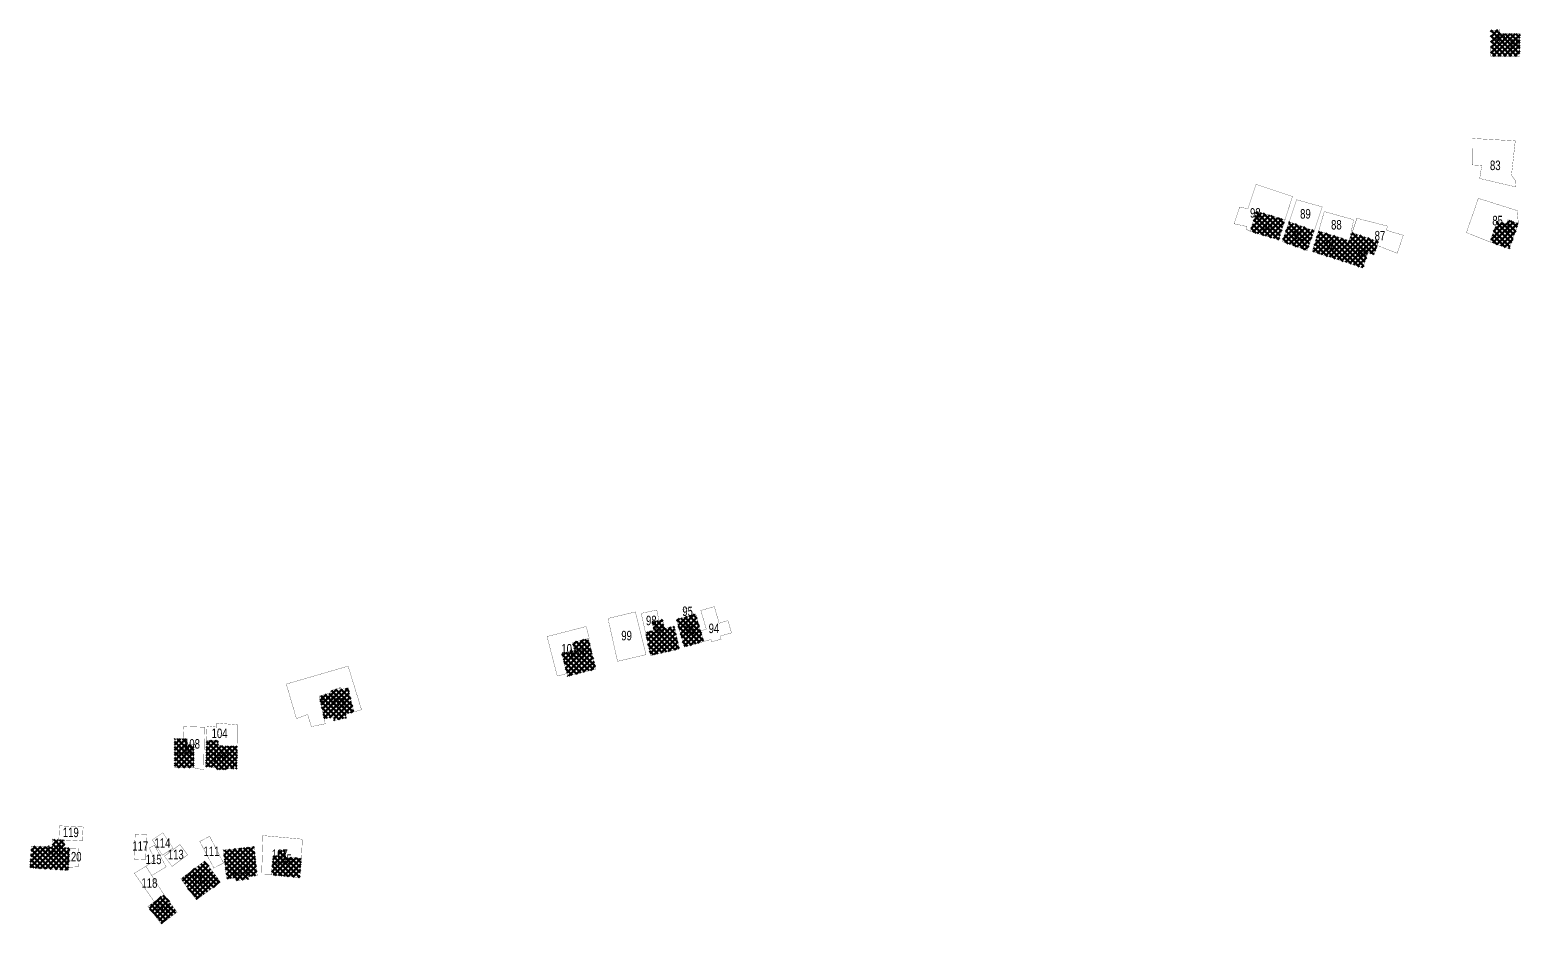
# Model space of a CAD drawing. Header units: millimetres. Extents: x 615590 to 619391, y 3400245 to 3402660.
# Drawn here: x 615590 to 616217, y 3400245 to 3400621 of the extents above; entities that cross this region are included whole.
import ezdxf

# ---------------------------------------------------------------- set-up
doc = ezdxf.new("R2010")
doc.units = ezdxf.units.MM
doc.layers.add('房屋拆迁', color=7, linetype='Continuous')
doc.styles.add('mrdsStandard', font='slromans.shx', dxfattribs={"width": 0.75, "height": 4, "bigfont": 'hztxt.shx'})

msp = doc.modelspace()

# ---------------------------------------------------------------- hatches: boundary and pattern name
at = {"layer": '房屋拆迁', "lineweight": 50}
h = msp.add_hatch(dxfattribs=at)
h.set_pattern_fill('ANSI37', color=1, scale=0.5, style=0)
h.paths.add_polyline_path([(616204.59, 3400621.25), (616204.65, 3400610.3), (616213.1, 3400610.36), (616212.99, 3400619.75), (616208.44, 3400619.68), (616208.42, 3400621.35)])
h = msp.add_hatch(dxfattribs=at)
h.set_pattern_fill('ANSI37', color=1, scale=0.5, style=0)
h.paths.add_polyline_path([(616213.1, 3400610.36), (616216.78, 3400610.29), (616216.98, 3400619.67), (616212.99, 3400619.75)])
h = msp.add_hatch(dxfattribs=at)
h.set_pattern_fill('ANSI37', color=1, scale=0.5, style=0)
h.paths.add_polyline_path([(616106, 3400545.05), (616103.46, 3400536.6), (616115.51, 3400532.97), (616118.05, 3400541.43)])
h = msp.add_hatch(dxfattribs=at)
h.set_pattern_fill('ANSI37', color=1, scale=0.5, style=0)
h.paths.add_polyline_path([(616119.87, 3400540.6), (616116.88, 3400532.3), (616127.38, 3400528.53), (616130.36, 3400536.82)])
h = msp.add_hatch(dxfattribs=at)
h.set_pattern_fill('ANSI37', color=1, scale=0.5, style=0)
h.paths.add_polyline_path([(616207.42, 3400540.87), (616204.29, 3400532.13), (616212.41, 3400529.22), (616216.24, 3400539.9), (616211.86, 3400541.47), (616211.17, 3400539.53)])
h = msp.add_hatch(dxfattribs=at)
h.set_pattern_fill('ANSI37', color=6, scale=0.5, style=0)
h.paths.add_polyline_path([(616145.17, 3400532.69), (616132.24, 3400536.73), (616129.54, 3400528.07), (616142.23, 3400524.11)])
h = msp.add_hatch(dxfattribs=at)
h.set_pattern_fill('ANSI37', color=1, scale=0.5, style=0)
h.paths.add_polyline_path([(616146.3, 3400536.01), (616142.23, 3400524.11), (616150.82, 3400521.18), (616152.99, 3400527.62), (616155.56, 3400526.76), (616157.41, 3400532.3)])
h = msp.add_hatch(dxfattribs=at)
h.set_pattern_fill('ANSI37', color=1, scale=0.5, style=0)
h.paths.add_polyline_path([(615849, 3400367.82), (615851.13, 3400358.16), (615863.25, 3400360.84), (615861.14, 3400370.35), (615857.03, 3400369.43), (615856.18, 3400373.23), (615851.8, 3400372.26), (615852.62, 3400368.57)])
h = msp.add_hatch(dxfattribs=at)
h.set_pattern_fill('ANSI37', color=1, scale=0.5, style=0)
h.paths.add_polyline_path([(615862, 3400373.24), (615870.16, 3400375.61), (615873.53, 3400363.98), (615865.37, 3400361.62)])
h = msp.add_hatch(dxfattribs=at)
h.set_pattern_fill('ANSI37', color=1, scale=0.5, style=0)
h.paths.add_polyline_path([(615813.82, 3400358.9), (615819.23, 3400360.27), (615818.38, 3400363.56), (615824.94, 3400365.25), (615828.23, 3400352.46), (615816.27, 3400349.38)])
h = msp.add_hatch(dxfattribs=at)
h.set_pattern_fill('ANSI37', color=1, scale=0.5, style=0)
h.paths.add_polyline_path([(615711.78, 3400341.01), (615716.68, 3400342.38), (615716.44, 3400343.26), (615720.53, 3400344.33), (615720.66, 3400343.71), (615723.9, 3400344.49), (615726.34, 3400334.35), (615722.83, 3400333.5), (615723.21, 3400331.9), (615718.06, 3400330.72), (615717.72, 3400332.27), (615713.83, 3400331.43)])
h = msp.add_hatch(dxfattribs=at)
h.set_pattern_fill('ANSI37', color=1, scale=0.5, style=0)
h.paths.add_polyline_path([(615658.99, 3400310.86), (615650.82, 3400310.87), (615650.85, 3400323.08), (615656.21, 3400323.06), (615656.19, 3400320.5), (615659.09, 3400320.47)])
h = msp.add_hatch(dxfattribs=at)
h.set_pattern_fill('ANSI37', color=1, scale=0.5, style=0)
h.paths.add_polyline_path([(615664.08, 3400311.29), (615664.32, 3400322.38), (615669.24, 3400322.27), (615669.18, 3400320.09), (615677.33, 3400319.9), (615677.1, 3400310.44), (615672.9, 3400310.55), (615672.89, 3400310.04), (615668.37, 3400310.23), (615668.41, 3400311.07)])
h = msp.add_hatch(dxfattribs=at)
h.set_pattern_fill('ANSI37', color=1, scale=0.5, style=0)
h.paths.add_polyline_path([(615590.71, 3400277.89), (615599.53, 3400277.34), (615599.72, 3400280.69), (615604.73, 3400280.36), (615604.5, 3400277.19), (615606.79, 3400277.04), (615606.14, 3400267.71), (615590.06, 3400268.83)])
h = msp.add_hatch(dxfattribs=at)
h.set_pattern_fill('ANSI37', color=1, scale=0.5, style=0)
h.paths.add_polyline_path([(615671.47, 3400276.17), (615672.83, 3400264.15), (615676.65, 3400264.59), (615676.79, 3400263.39), (615682.01, 3400264.03), (615681.88, 3400265.08), (615685.68, 3400265.51), (615684.29, 3400277.64)])
h = msp.add_hatch(dxfattribs=at)
h.set_pattern_fill('ANSI37', color=1, scale=0.5, style=0)
h.paths.add_polyline_path([(615653.55, 3400264.11), (615663.61, 3400271.6), (615670.2, 3400262.74), (615660.12, 3400255.26)])
h = msp.add_hatch(dxfattribs=at)
h.set_pattern_fill('ANSI37', color=1, scale=0.5, style=0)
h.paths.add_polyline_path([(615691.64, 3400265.78), (615703.56, 3400264.66), (615704.3, 3400272.71), (615697.23, 3400273.34), (615697.49, 3400275.98), (615694.75, 3400276.24), (615694.55, 3400273.7), (615692.39, 3400273.9)])
h = msp.add_hatch(dxfattribs=at)
h.set_pattern_fill('ANSI37', color=1, scale=0.5, style=0)
h.paths.add_polyline_path([(615645.37, 3400245.08), (615652, 3400250.12), (615646.45, 3400257.48), (615639.71, 3400252.5)])

# ---------------------------------------------------------------- linework, layer by layer
at = {"layer": '房屋拆迁', "color": 1, "linetype": 'Continuous', "lineweight": 50, "const_width": 0.1}
for points in [[(616204.59, 3400621.25), (616204.65, 3400610.3), (616213.1, 3400610.36), (616212.99, 3400619.75), (616208.44, 3400619.68), (616208.42, 3400621.35), (616204.59, 3400621.25)], [(616213.1, 3400610.36), (616216.78, 3400610.29), (616216.98, 3400619.67), (616212.99, 3400619.75), (616213.1, 3400610.36)], [(616196.91, 3400575.68), (616196.81, 3400564.55), (616200.87, 3400564.31), (616199.99, 3400558.83), (616215.04, 3400555.31), (616214.88, 3400558.2), (616213.36, 3400560.2), (616214.96, 3400574.68), (616196.91, 3400575.68)], [(616103.46, 3400536.6), (616101.71, 3400537.5), (616102.01, 3400538.62), (616096.63, 3400539.79), (616098.99, 3400546.79), (616102.48, 3400546.13), (616105.89, 3400556.33), (616121.24, 3400551.23), (616118.05, 3400541.43), (616106, 3400545.05), (616103.46, 3400536.6)], [(616119.87, 3400540.6), (616122.95, 3400549.89), (616133.75, 3400546.89), (616130.36, 3400536.82), (616119.87, 3400540.6)], [(616204.29, 3400532.13), (616194.41, 3400536.06), (616199.42, 3400550.47), (616215.78, 3400545.32), (616216.24, 3400539.9), (616211.86, 3400541.47), (616211.17, 3400539.53), (616207.42, 3400540.87), (616204.29, 3400532.13)], [(616106, 3400545.05), (616103.46, 3400536.6), (616115.51, 3400532.97), (616118.05, 3400541.43), (616106, 3400545.05)], [(616119.87, 3400540.6), (616116.88, 3400532.3), (616127.38, 3400528.53), (616130.36, 3400536.82), (616119.87, 3400540.6)], [(616146.3, 3400536.01), (616148.33, 3400542.09), (616161.17, 3400538.81), (616160.71, 3400537.04), (616167.87, 3400534.94), (616165.26, 3400527.39), (616158.73, 3400529.91), (616156.89, 3400530.74), (616157.41, 3400532.3), (616146.3, 3400536.01)], [(616207.42, 3400540.87), (616204.29, 3400532.13), (616212.41, 3400529.22), (616216.24, 3400539.9), (616211.86, 3400541.47), (616211.17, 3400539.53), (616207.42, 3400540.87)], [(616146.3, 3400536.01), (616142.23, 3400524.11), (616150.82, 3400521.18), (616152.99, 3400527.62), (616155.56, 3400526.76), (616157.41, 3400532.3), (616146.3, 3400536.01)], [(615849, 3400367.82), (615847.25, 3400375.85), (615853.79, 3400377.25), (615854.7, 3400372.9), (615851.8, 3400372.26), (615852.62, 3400368.57), (615849, 3400367.82)], [(615868.51, 3400375.13), (615867.82, 3400378.25), (615865, 3400377.53), (615865.92, 3400374.37), (615868.51, 3400375.13)], [(615873.53, 3400363.98), (615876.7, 3400364.87), (615876.97, 3400363.89), (615880.83, 3400364.97), (615880.46, 3400366.28), (615885.22, 3400367.63), (615883.72, 3400372.81), (615880.02, 3400371.67), (615877.99, 3400378.7), (615872.32, 3400377.03), (615874.63, 3400369.17), (615872.23, 3400368.48), (615873.53, 3400363.98)], [(615849.26, 3400358.45), (615837.27, 3400355.67), (615833.24, 3400373.69), (615844.78, 3400376.46), (615849.26, 3400358.45)], [(615849, 3400367.82), (615851.13, 3400358.16), (615863.25, 3400360.84), (615861.14, 3400370.35), (615857.03, 3400369.43), (615856.18, 3400373.23), (615851.8, 3400372.26), (615852.62, 3400368.57), (615849, 3400367.82)], [(615862, 3400373.24), (615870.16, 3400375.61), (615873.53, 3400363.98), (615865.37, 3400361.62), (615862, 3400373.24)], [(615815.98, 3400350.5), (615811.92, 3400349.45), (615807.64, 3400366.07), (615824.09, 3400370.31), (615825.37, 3400365.35), (615818.38, 3400363.56), (615819.23, 3400360.27), (615813.82, 3400358.9), (615815.98, 3400350.5)], [(615813.82, 3400358.9), (615819.23, 3400360.27), (615818.38, 3400363.56), (615824.94, 3400365.25), (615828.23, 3400352.46), (615816.27, 3400349.38), (615813.82, 3400358.9)], [(615711.78, 3400341.01), (615716.68, 3400342.38), (615716.44, 3400343.26), (615720.53, 3400344.33), (615720.66, 3400343.71), (615723.9, 3400344.49), (615726.34, 3400334.35), (615729.57, 3400335.28), (615723.92, 3400353.63), (615697.92, 3400346.08), (615702.18, 3400331.57), (615706.92, 3400333.28), (615708.47, 3400328.18), (615714.31, 3400329.38), (615713.83, 3400331.43), (615711.78, 3400341.01)], [(615711.78, 3400341.01), (615716.68, 3400342.38), (615716.44, 3400343.26), (615720.53, 3400344.33), (615720.66, 3400343.71), (615723.9, 3400344.49), (615726.34, 3400334.35), (615722.83, 3400333.5), (615723.21, 3400331.9), (615718.06, 3400330.72), (615717.72, 3400332.27), (615713.83, 3400331.43), (615711.78, 3400341.01)], [(615654.6, 3400323.07), (615654.81, 3400328.22), (615663.52, 3400327.93), (615663.13, 3400309.99), (615658.99, 3400310.86), (615659.09, 3400320.47), (615656.19, 3400320.5), (615656.21, 3400323.06), (615654.6, 3400323.07)], [(615664.32, 3400322.38), (615664.59, 3400328.4), (615668.69, 3400327.96), (615668.68, 3400329.67), (615677.39, 3400328.91), (615677.33, 3400319.9), (615669.18, 3400320.09), (615669.24, 3400322.27), (615664.32, 3400322.38)], [(615658.99, 3400310.86), (615650.82, 3400310.87), (615650.85, 3400323.08), (615656.21, 3400323.06), (615656.19, 3400320.5), (615659.09, 3400320.47), (615658.99, 3400310.86)], [(615664.08, 3400311.29), (615664.32, 3400322.38), (615669.24, 3400322.27), (615669.18, 3400320.09), (615677.33, 3400319.9), (615677.1, 3400310.44), (615672.9, 3400310.55), (615672.89, 3400310.04), (615668.37, 3400310.23), (615668.41, 3400311.07), (615664.08, 3400311.29)], [(615602.23, 3400280.6), (615602.5, 3400286.43), (615612.44, 3400285.94), (615612.14, 3400280.09), (615602.23, 3400280.6)], [(615645.82, 3400274.08), (615641.52, 3400280.54), (615645.99, 3400283.51), (615650.28, 3400277.04), (615645.82, 3400274.08)], [(615590.71, 3400277.89), (615599.53, 3400277.34), (615599.72, 3400280.69), (615604.73, 3400280.36), (615604.5, 3400277.19), (615606.79, 3400277.04), (615606.14, 3400267.71), (615590.06, 3400268.83), (615590.71, 3400277.89)], [(615606.79, 3400277.04), (615610.63, 3400276.95), (615610.36, 3400269.21), (615606.23, 3400268.97), (615606.79, 3400277.04)], [(615633.95, 3400272.43), (615634.33, 3400282.79), (615639.2, 3400282.6), (615638.77, 3400272.22), (615633.95, 3400272.43)], [(615641.33, 3400265.49), (615647.38, 3400269.12), (615642.43, 3400278.3), (615640.22, 3400277.04), (615642.83, 3400272.1), (615638.82, 3400269.4), (615641.33, 3400265.49)], [(615646.63, 3400273.68), (615649.86, 3400269.37), (615656.37, 3400274.26), (615653.14, 3400278.57), (615646.63, 3400273.68)], [(615667.44, 3400268.67), (615661.51, 3400279.83), (615665.65, 3400282.01), (615671.51, 3400270.78), (615667.44, 3400268.67)], [(615671.47, 3400276.17), (615672.83, 3400264.15), (615676.65, 3400264.59), (615676.79, 3400263.39), (615682.01, 3400264.03), (615681.88, 3400265.08), (615685.68, 3400265.51), (615684.29, 3400277.64), (615671.47, 3400276.17)], [(615704.3, 3400272.71), (615704.66, 3400280.8), (615688.08, 3400282.33), (615687.55, 3400265.89), (615691.64, 3400265.78), (615692.39, 3400273.9), (615694.55, 3400273.7), (615694.75, 3400276.24), (615697.49, 3400275.98), (615697.23, 3400273.34), (615704.3, 3400272.71)], [(615653.55, 3400264.11), (615663.61, 3400271.6), (615670.2, 3400262.74), (615660.12, 3400255.26), (615653.55, 3400264.11)], [(615691.64, 3400265.78), (615703.56, 3400264.66), (615704.3, 3400272.71), (615697.23, 3400273.34), (615697.49, 3400275.98), (615694.75, 3400276.24), (615694.55, 3400273.7), (615692.39, 3400273.9), (615691.64, 3400265.78)], [(615642.39, 3400254.48), (615633.98, 3400266.5), (615638.82, 3400269.4), (615646.45, 3400257.48), (615642.39, 3400254.48)], [(615645.37, 3400245.08), (615652, 3400250.12), (615646.45, 3400257.48), (615639.71, 3400252.5), (615645.37, 3400245.08)]]:
    msp.add_lwpolyline(points, dxfattribs=at)
at = {"layer": '房屋拆迁', "color": 6, "linetype": 'Continuous', "lineweight": 50, "const_width": 0.1}
for points in [[(616132.24, 3400536.73), (616134.61, 3400544.92), (616146.97, 3400541.48), (616145.17, 3400532.69), (616132.24, 3400536.73)], [(616145.17, 3400532.69), (616132.24, 3400536.73), (616129.54, 3400528.07), (616142.23, 3400524.11), (616145.17, 3400532.69)]]:
    msp.add_lwpolyline(points, dxfattribs=at)

# ---------------------------------------------------------------- texts
at = {"layer": '房屋拆迁', "color": 4, "lineweight": 50, "style": 'mrdsStandard', "width": 0.75}
for s, p in [('82', (616206.41, 3400615.52)), ('81', (616212.67, 3400613.42)), ('83', (616204.32, 3400562.37)), ('92', (616103.36, 3400542.35)), ('93', (616108.47, 3400537.41)), ('89', (616124.45, 3400541.95)), ('85', (616205.29, 3400539.12)), ('91', (616121.34, 3400532.96)), ('87', (616155.79, 3400532.76)), ('84', (616208.28, 3400535.59)), ('86', (616148.6, 3400526.4)), ('95', (615864.53, 3400374.72)), ('98', (615849.24, 3400370.84)), ('96', (615865.48, 3400367.01)), ('94', (615875.6, 3400367.52)), ('99', (615838.85, 3400364.47)), ('97', (615852.98, 3400365.98)), ('101', (615813.63, 3400358.95)), ('100', (615816.72, 3400356.7)), ('102', (615712.14, 3400337.22)), ('103', (615715.9, 3400336.18)), ('104', (615666.5, 3400323.35)), ('108', (615654.89, 3400318.91)), ('109', (615651.93, 3400316.54)), ('106', (615666.95, 3400313.22)), ('119', (615603.9, 3400281.66)), ('121', (615596.85, 3400274.28)), ('117', (615633.14, 3400275.91)), ('114', (615642.47, 3400277.19)), ('111', (615663.1, 3400273.72)), ('120', (615605.07, 3400271.44)), ('115', (615638.74, 3400270.31)), ('113', (615648.07, 3400272.37)), ('107', (615691.84, 3400272.47)), ('105', (615693.56, 3400270.44)), ('118', (615636.98, 3400260.37)), ('112', (615658.44, 3400261.83)), ('110', (615675.52, 3400265.97)), ('116', (615642.45, 3400249.7))]:
    msp.add_text(s, height=4, dxfattribs=at).set_placement(p)
at = {"layer": '房屋拆迁', "color": 6, "lineweight": 50, "style": 'mrdsStandard', "width": 0.75}
for s, p in [('88', (616137.46, 3400537.36)), ('90', (616135.01, 3400528.8))]:
    msp.add_text(s, height=4, dxfattribs=at).set_placement(p)

doc.saveas('drawing.dxf')
